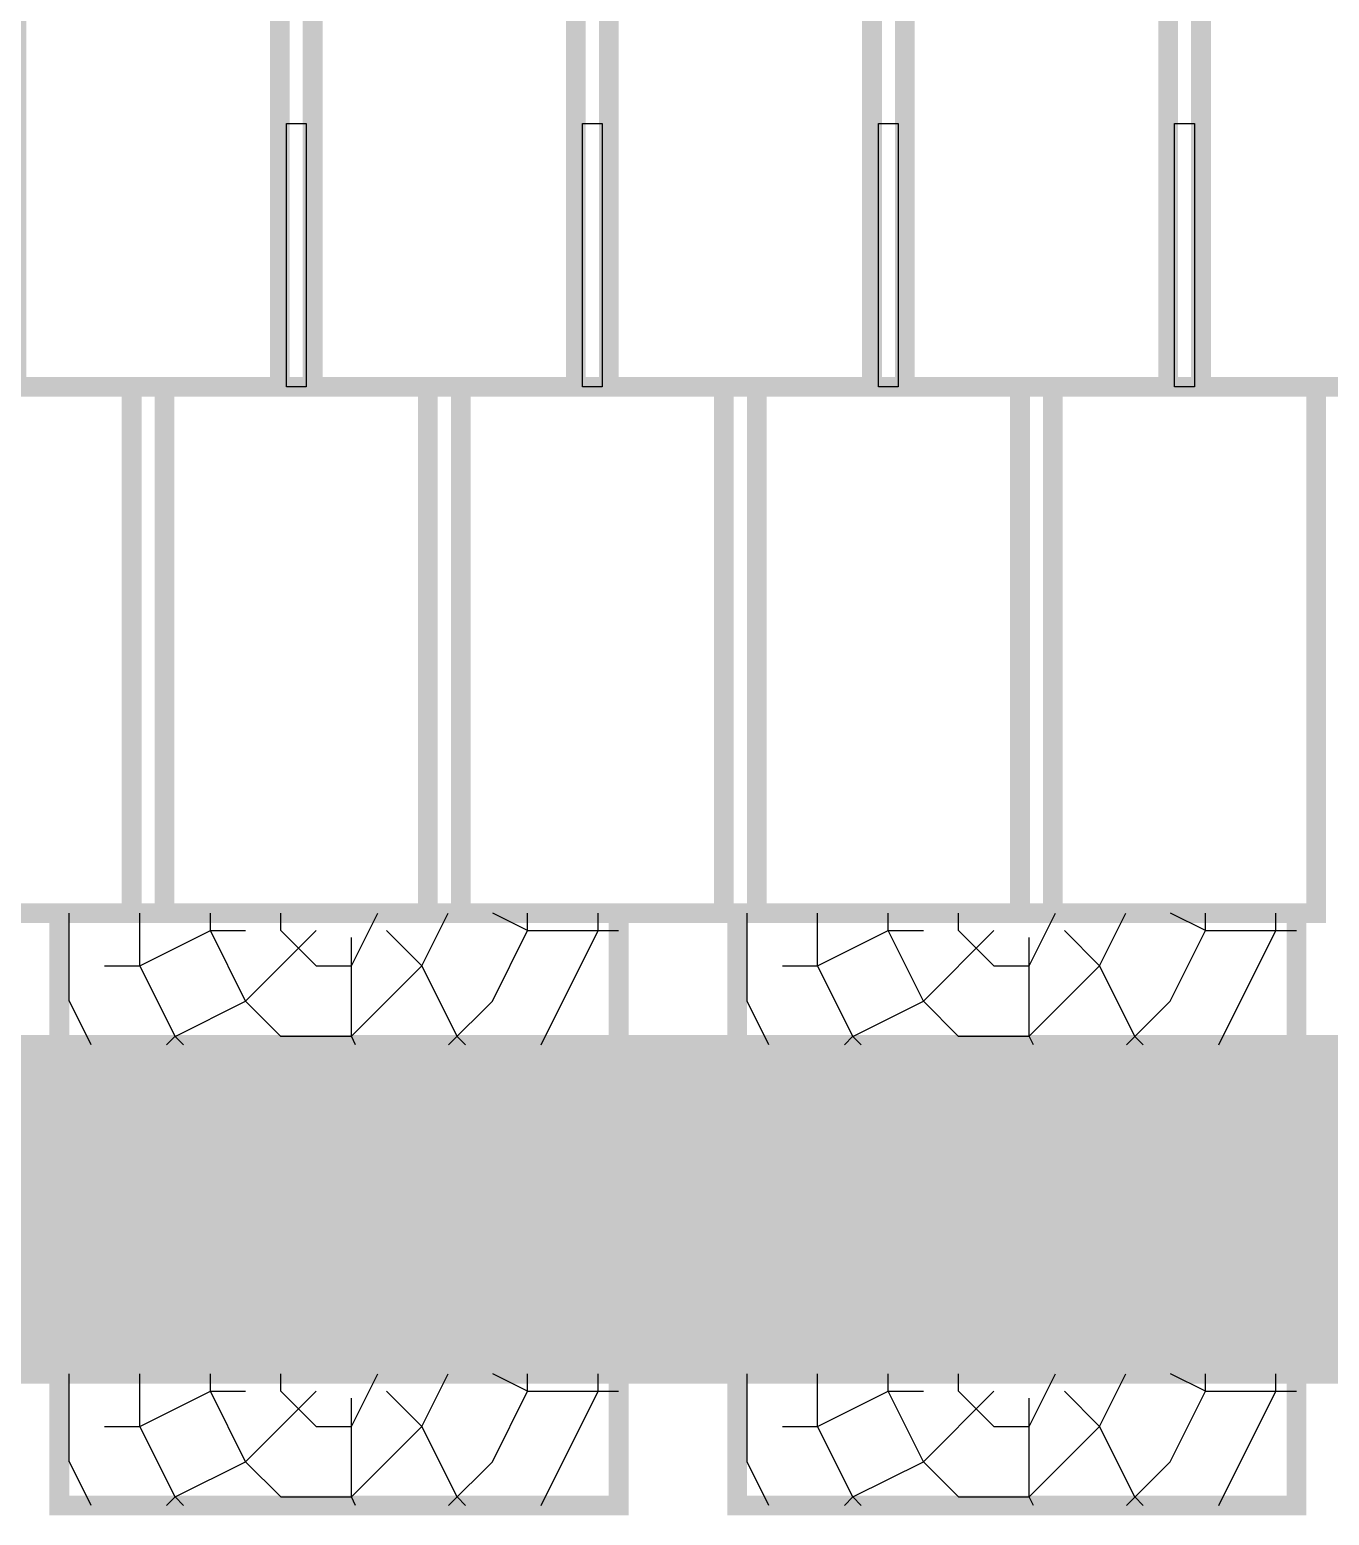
# Model space of a CAD drawing. Header units: millimetres. Extents: x -300689 to 10556, y -104928 to 107291.
# Drawn here: x -18789.04 to -18761.39, y 27967.05 to 27998.65 of the extents above; entities that cross this region are included whole.
import ezdxf

# ---------------------------------------------------------------- set-up
doc = ezdxf.new("R2010")
doc.units = ezdxf.units.MM
doc.layers.add('линии', color=7, linetype='Continuous')

msp = doc.modelspace()

# ---------------------------------------------------------------- hatches: boundary and pattern name
at = {"layer": 'линии', "linetype": 'ByBlock', "ltscale": 0.25}
h = msp.add_hatch(dxfattribs=at)
h.set_pattern_fill('TRONCO', color=256, scale=15, style=0, pattern_type=2)
h.set_pattern_definition([(0, (2049.791, 1046.974), (15, 15), [4.5, -10.5]), (0, (2049.791, 1047.724), (15, 15), [4.5, -10.5]), (0, (2050.541, 1049.224), (15, 15), [3, -12]), (0, (2051.291, 1050.724), (15, 15), [2.25, -12.75]), (0, (2051.291, 1052.224), (15, 15), [1.5, -13.5]), (0, (2047.541, 1053.724), (15, 15), [0.75, -3.75, 0.75, -9.75]), (0, (2049.791, 1054.474), (15, 15), [0.75, -6, 2.25, -6]), (0, (2052.791, 1055.224), (15, 15), [0.75, -0.75, 0.75, -12.75]), (0, (2052.041, 1055.974), (15, 15), [0.75, -14.25]), (0, (2051.291, 1057.474), (15, 15), [2.25, -12.75]), (0, (2051.291, 1058.974), (15, 15), [3, -12]), (0, (2050.541, 1060.474), (15, 15), [3.75, -4.5, 0.75, -6]), (90, (2044.541, 1051.474), (-15, 15), [0.75, -1.5, 3.75, -9]), (90, (2045.291, 1052.974), (-15, 15), [0.75, -0.75, 2.25, -11.25]), (90, (2046.041, 1058.974), (-15, 15), [1.5, -13.5]), (90, (2046.791, 1052.974), (-15, 15), [3, -4.5, 0.75, -6.75]), (90, (2047.541, 1061.224), (-15, 15), [0.75, -14.25]), (90, (2048.291, 1053.724), (-15, 15), [2.25, -12.75]), (90, (2049.791, 1054.474), (-15, 15), [1.5, -13.5]), (90, (2051.291, 1054.474), (-15, 15), [0.75, -2.25, 2.25, -9.75]), (90, (2052.041, 1055.224), (-15, 15), [0.75, -14.25]), (90, (2052.791, 1052.224), (-15, 15), [2.1, -12.9]), (90, (2053.541, 1049.224), (-15, 15), [1.5, -13.5]), (90, (2055.041, 1055.224), (-15, 15), [0.75, -14.25]), (90, (2056.541, 1054.474), (-15, 15), [2.25, -12.75]), (90, (2058.041, 1054.474), (-15, 15), [2.25, -12.75]), (45, (2055.791, 1048.474), (2e-15, 15), [1.06065, -1.06065, 1.06065, -18.0312534]), (45, (2052.791, 1052.224), (2e-15, 15), [2.1213, -19.0919034]), (45, (2046.791, 1059.724), (2e-15, 15), [2.1213, -19.0919034]), (45, (2049.791, 1055.974), (2e-15, 15), [2.1213, -19.0919034]), (45, (2050.541, 1052.974), (2e-15, 15), [2.1213, -19.0919034]), (45, (2055.041, 1049.974), (2e-15, 15), [2.1213, -19.0919034]), (45, (2053.541, 1050.724), (2e-15, 15), [3.18198, -18.0312234]), (45, (2049.041, 1057.474), (2e-15, 15), [1.06065, -20.1525534]), (45, (2048.291, 1058.974), (2e-15, 15), [1.06065, -20.1525534]), (45, (2054.291, 1058.974), (2e-15, 15), [1.06065, -20.1525534]), (45, (2048.291, 1051.474), (2e-15, 15), [1.06065, -20.1525534]), (45, (2056.541, 1056.724), (2e-15, 15), [1.06065, -20.1525534]), (45, (2051.291, 1055.224), (2e-15, 15), [1.06065, -20.1525534]), (45, (2052.791, 1056.724), (2e-15, 15), [1.06065, -20.1525534]), (135, (2052.041, 1053.724), (-15, 2e-15), [1.06065, -1.06065, 3.18198, -15.9099234]), (135, (2054.291, 1053.724), (-15, 2e-15), [1.06065, -20.1525534]), (135, (2054.291, 1048.474), (-15, 2e-15), [1.06065, -20.1525534]), (135, (2051.291, 1052.224), (-15, 2e-15), [1.06065, -20.1525534]), (135, (2053.541, 1055.224), (-15, 2e-15), [1.06065, -20.1525534]), (135, (2049.791, 1051.474), (-15, 2e-15), [1.06065, -20.1525534]), (135, (2055.791, 1051.474), (-15, 2e-15), [1.06065, -20.1525534]), (135, (2045.291, 1046.974), (-15, 2e-15), [1.06065, -20.1525534]), (135, (2046.041, 1047.724), (-15, 2e-15), [2.1213, -19.0919034]), (135, (2046.791, 1048.474), (-15, 2e-15), [2.1213, -19.0919034]), (135, (2048.291, 1048.474), (-15, 2e-15), [2.1213, -19.0919034]), (135, (2049.041, 1049.974), (-15, 2e-15), [2.1213, -19.0919034]), (135, (2055.041, 1055.974), (-15, 2e-15), [2.1213, -19.0919034]), (135, (2058.041, 1048.474), (-15, 2e-15), [2.1213, -19.0919034]), (135, (2058.791, 1060.474), (-15, 2e-15), [2.1213, -19.0919034]), (135, (2058.791, 1058.974), (-15, 2e-15), [2.1213, -19.0919034]), (135, (2057.291, 1058.224), (-15, 2e-15), [2.1213, -19.0919034]), (135, (2046.791, 1058.224), (-15, 2e-15), [3.18198, -18.0312234]), (135, (2056.541, 1056.724), (-15, 2e-15), [3.18198, -18.0312234]), (26.565051, (2048.2914, 1061.224), (15, 6e-09), [1.677, -31.8640197]), (26.565051, (2048.2914, 1053.724), (15, 6e-09), [1.677, -31.8640197]), (26.565051, (2049.7914, 1058.224), (15, 6e-09), [1.677, -31.8640197]), (26.565051, (2054.2914, 1047.724), (15, 6e-09), [1.677, -31.8640197]), (26.565051, (2053.5414, 1049.224), (15, 6e-09), [1.677, -31.8640197]), (26.565051, (2049.0414, 1052.224), (15, 6e-09), [1.677, -31.8640197]), (26.565051, (2049.0414, 1059.724), (15, 6e-09), [1.677, -31.8640197]), (26.565051, (2053.5414, 1055.224), (15, 6e-09), [3.354, -30.1870197]), (63.434949, (2053.5414, 1057.474), (8e-10, 15), [1.677, -31.8640197]), (63.434949, (2055.7914, 1052.974), (8e-10, 15), [1.677, -31.8640197]), (63.434949, (2048.2914, 1055.974), (8e-10, 15), [1.677, -31.8640197]), (63.434949, (2045.2914, 1056.724), (8e-10, 15), [1.677, -31.8640197]), (63.434949, (2054.2914, 1053.724), (8e-10, 15), [1.677, -31.8640197]), (63.434949, (2052.7914, 1053.724), (8e-10, 15), [1.677, -31.8640197]), (63.434949, (2046.7914, 1055.974), (8e-10, 15), [3.354, -30.1870197]), (63.434949, (2058.0414, 1050.724), (8e-10, 15), [3.354, -30.1870197]), (63.434949, (2056.5414, 1051.474), (8e-10, 15), [3.354, -30.1870197]), (116.565051, (2044.5414, 1049.224), (-6e-09, 15), [1.677, -31.8640197]), (116.565051, (2044.5414, 1057.474), (-6e-09, 15), [1.677, -31.8640197]), (116.565051, (2047.5414, 1046.974), (-6e-09, 15), [1.677, -31.8640197]), (116.565051, (2046.0414, 1060.474), (-6e-09, 15), [1.677, -31.8640197]), (116.565051, (2047.5414, 1051.474), (-6e-09, 15), [1.677, -31.8640197]), (116.565051, (2050.5414, 1052.974), (-6e-09, 15), [1.677, -31.8640197]), (116.565051, (2052.0414, 1055.974), (-6e-09, 15), [1.677, -31.8640197]), (116.565051, (2045.2914, 1049.974), (4.8e-06, 15.0000024), [1.677, -31.8640197]), (116.565051, (2049.0414, 1052.224), (-6e-09, 15), [1.677, -31.8640197]), (116.565051, (2053.5414, 1050.724), (-6e-09, 15), [1.677, -31.8640197]), (116.565051, (2055.0414, 1052.224), (-6e-09, 15), [1.677, -31.8640197]), (116.565051, (2058.0414, 1056.724), (-6e-09, 15), [1.677, -31.8640197]), (116.565051, (2046.7914, 1061.224), (-6e-09, 15), [1.677, -31.8640197]), (116.565051, (2044.5414, 1060.474), (-6e-09, 15), [3.354, -30.1870197]), (116.565051, (2046.7914, 1049.974), (-6e-09, 15), [3.354, -30.1870197]), (153.434949, (2044.5414, 1047.724), (-15, 8e-10), [1.677, -31.8640197]), (153.434949, (2057.2914, 1046.974), (-15, 8e-10), [1.677, -31.8640197]), (153.434949, (2056.5414, 1054.474), (-15, 8e-10), [1.677, -31.8640197]), (153.434949, (2050.5414, 1049.224), (-15, 8e-10), [1.677, -31.8640197]), (153.434949, (2049.7914, 1047.724), (-15, 8e-10), [1.677, -31.8640197]), (153.434949, (2051.2914, 1050.724), (-15, 8e-10), [1.677, -31.8640197]), (153.434949, (2055.7914, 1059.724), (-15, 8e-10), [1.677, -31.8640197]), (153.434949, (2057.2914, 1060.474), (-15, 8e-10), [3.354, -30.1870197])])
h.paths.add_polyline_path([(-18776.5112, 27979.8552), (-18780.7112, 27979.8552), (-18788.4112, 27979.8552), (-18788.4112, 27977.0552), (-18776.5112, 27977.0552)])
h = msp.add_hatch(dxfattribs=at)
h.set_pattern_fill('TRONCO', color=256, scale=15, style=0, pattern_type=2)
h.set_pattern_definition([(0, (2064.211, 1046.974), (15, 15), [4.5, -10.5]), (0, (2064.211, 1047.724), (15, 15), [4.5, -10.5]), (0, (2064.961, 1049.224), (15, 15), [3, -12]), (0, (2065.711, 1050.724), (15, 15), [2.25, -12.75]), (0, (2065.711, 1052.224), (15, 15), [1.5, -13.5]), (0, (2061.961, 1053.724), (15, 15), [0.75, -3.75, 0.75, -9.75]), (0, (2064.211, 1054.474), (15, 15), [0.75, -6, 2.25, -6]), (0, (2067.211, 1055.224), (15, 15), [0.75, -0.75, 0.75, -12.75]), (0, (2066.461, 1055.974), (15, 15), [0.75, -14.25]), (0, (2065.711, 1057.474), (15, 15), [2.25, -12.75]), (0, (2065.711, 1058.974), (15, 15), [3, -12]), (0, (2064.961, 1060.474), (15, 15), [3.75, -4.5, 0.75, -6]), (90, (2058.961, 1051.474), (-15, 15), [0.75, -1.5, 3.75, -9]), (90, (2059.711, 1052.974), (-15, 15), [0.75, -0.75, 2.25, -11.25]), (90, (2060.461, 1058.974), (-15, 15), [1.5, -13.5]), (90, (2061.211, 1052.974), (-15, 15), [3, -4.5, 0.75, -6.75]), (90, (2061.961, 1061.224), (-15, 15), [0.75, -14.25]), (90, (2062.711, 1053.724), (-15, 15), [2.25, -12.75]), (90, (2064.211, 1054.474), (-15, 15), [1.5, -13.5]), (90, (2065.711, 1054.474), (-15, 15), [0.75, -2.25, 2.25, -9.75]), (90, (2066.461, 1055.224), (-15, 15), [0.75, -14.25]), (90, (2067.211, 1052.224), (-15, 15), [2.1, -12.9]), (90, (2067.961, 1049.224), (-15, 15), [1.5, -13.5]), (90, (2069.461, 1055.224), (-15, 15), [0.75, -14.25]), (90, (2070.961, 1054.474), (-15, 15), [2.25, -12.75]), (90, (2072.461, 1054.474), (-15, 15), [2.25, -12.75]), (45, (2070.211, 1048.474), (2e-15, 15), [1.06065, -1.06065, 1.06065, -18.0312534]), (45, (2067.211, 1052.224), (2e-15, 15), [2.1213, -19.0919034]), (45, (2061.211, 1059.724), (2e-15, 15), [2.1213, -19.0919034]), (45, (2064.211, 1055.974), (2e-15, 15), [2.1213, -19.0919034]), (45, (2064.961, 1052.974), (2e-15, 15), [2.1213, -19.0919034]), (45, (2069.461, 1049.974), (2e-15, 15), [2.1213, -19.0919034]), (45, (2067.961, 1050.724), (2e-15, 15), [3.18198, -18.0312234]), (45, (2063.461, 1057.474), (2e-15, 15), [1.06065, -20.1525534]), (45, (2062.711, 1058.974), (2e-15, 15), [1.06065, -20.1525534]), (45, (2068.711, 1058.974), (2e-15, 15), [1.06065, -20.1525534]), (45, (2062.711, 1051.474), (2e-15, 15), [1.06065, -20.1525534]), (45, (2070.961, 1056.724), (2e-15, 15), [1.06065, -20.1525534]), (45, (2065.711, 1055.224), (2e-15, 15), [1.06065, -20.1525534]), (45, (2067.211, 1056.724), (2e-15, 15), [1.06065, -20.1525534]), (135, (2066.461, 1053.724), (-15, 2e-15), [1.06065, -1.06065, 3.18198, -15.9099234]), (135, (2068.711, 1053.724), (-15, 2e-15), [1.06065, -20.1525534]), (135, (2068.711, 1048.474), (-15, 2e-15), [1.06065, -20.1525534]), (135, (2065.711, 1052.224), (-15, 2e-15), [1.06065, -20.1525534]), (135, (2067.961, 1055.224), (-15, 2e-15), [1.06065, -20.1525534]), (135, (2064.211, 1051.474), (-15, 2e-15), [1.06065, -20.1525534]), (135, (2070.211, 1051.474), (-15, 2e-15), [1.06065, -20.1525534]), (135, (2059.711, 1046.974), (-15, 2e-15), [1.06065, -20.1525534]), (135, (2060.461, 1047.724), (-15, 2e-15), [2.1213, -19.0919034]), (135, (2061.211, 1048.474), (-15, 2e-15), [2.1213, -19.0919034]), (135, (2062.711, 1048.474), (-15, 2e-15), [2.1213, -19.0919034]), (135, (2063.461, 1049.974), (-15, 2e-15), [2.1213, -19.0919034]), (135, (2069.461, 1055.974), (-15, 2e-15), [2.1213, -19.0919034]), (135, (2072.461, 1048.474), (-15, 2e-15), [2.1213, -19.0919034]), (135, (2073.211, 1060.474), (-15, 2e-15), [2.1213, -19.0919034]), (135, (2073.211, 1058.974), (-15, 2e-15), [2.1213, -19.0919034]), (135, (2071.711, 1058.224), (-15, 2e-15), [2.1213, -19.0919034]), (135, (2061.211, 1058.224), (-15, 2e-15), [3.18198, -18.0312234]), (135, (2070.961, 1056.724), (-15, 2e-15), [3.18198, -18.0312234]), (26.565051, (2062.7114, 1061.224), (15, 6e-09), [1.677, -31.8640197]), (26.565051, (2062.7114, 1053.724), (15, 6e-09), [1.677, -31.8640197]), (26.565051, (2064.2114, 1058.224), (15, 6e-09), [1.677, -31.8640197]), (26.565051, (2068.7114, 1047.724), (15, 6e-09), [1.677, -31.8640197]), (26.565051, (2067.9614, 1049.224), (15, 6e-09), [1.677, -31.8640197]), (26.565051, (2063.4614, 1052.224), (15, 6e-09), [1.677, -31.8640197]), (26.565051, (2063.4614, 1059.724), (15, 6e-09), [1.677, -31.8640197]), (26.565051, (2067.9614, 1055.224), (15, 6e-09), [3.354, -30.1870197]), (63.434949, (2067.9614, 1057.474), (8e-10, 15), [1.677, -31.8640197]), (63.434949, (2070.2114, 1052.974), (8e-10, 15), [1.677, -31.8640197]), (63.434949, (2062.7114, 1055.974), (8e-10, 15), [1.677, -31.8640197]), (63.434949, (2059.7114, 1056.724), (8e-10, 15), [1.677, -31.8640197]), (63.434949, (2068.7114, 1053.724), (8e-10, 15), [1.677, -31.8640197]), (63.434949, (2067.2114, 1053.724), (8e-10, 15), [1.677, -31.8640197]), (63.434949, (2061.2114, 1055.974), (8e-10, 15), [3.354, -30.1870197]), (63.434949, (2072.4614, 1050.724), (8e-10, 15), [3.354, -30.1870197]), (63.434949, (2070.9614, 1051.474), (8e-10, 15), [3.354, -30.1870197]), (116.565051, (2058.9614, 1049.224), (-6e-09, 15), [1.677, -31.8640197]), (116.565051, (2058.9614, 1057.474), (-6e-09, 15), [1.677, -31.8640197]), (116.565051, (2061.9614, 1046.974), (-6e-09, 15), [1.677, -31.8640197]), (116.565051, (2060.4614, 1060.474), (-6e-09, 15), [1.677, -31.8640197]), (116.565051, (2061.9614, 1051.474), (-6e-09, 15), [1.677, -31.8640197]), (116.565051, (2064.9614, 1052.974), (-6e-09, 15), [1.677, -31.8640197]), (116.565051, (2066.4614, 1055.974), (-6e-09, 15), [1.677, -31.8640197]), (116.565051, (2059.7114, 1049.974), (4.8e-06, 15.0000024), [1.677, -31.8640197]), (116.565051, (2063.4614, 1052.224), (-6e-09, 15), [1.677, -31.8640197]), (116.565051, (2067.9614, 1050.724), (-6e-09, 15), [1.677, -31.8640197]), (116.565051, (2069.4614, 1052.224), (-6e-09, 15), [1.677, -31.8640197]), (116.565051, (2072.4614, 1056.724), (-6e-09, 15), [1.677, -31.8640197]), (116.565051, (2061.2114, 1061.224), (-6e-09, 15), [1.677, -31.8640197]), (116.565051, (2058.9614, 1060.474), (-6e-09, 15), [3.354, -30.1870197]), (116.565051, (2061.2114, 1049.974), (-6e-09, 15), [3.354, -30.1870197]), (153.434949, (2058.9614, 1047.724), (-15, 8e-10), [1.677, -31.8640197]), (153.434949, (2071.7114, 1046.974), (-15, 8e-10), [1.677, -31.8640197]), (153.434949, (2070.9614, 1054.474), (-15, 8e-10), [1.677, -31.8640197]), (153.434949, (2064.9614, 1049.224), (-15, 8e-10), [1.677, -31.8640197]), (153.434949, (2064.2114, 1047.724), (-15, 8e-10), [1.677, -31.8640197]), (153.434949, (2065.7114, 1050.724), (-15, 8e-10), [1.677, -31.8640197]), (153.434949, (2070.2114, 1059.724), (-15, 8e-10), [1.677, -31.8640197]), (153.434949, (2071.7114, 1060.474), (-15, 8e-10), [3.354, -30.1870197])])
h.paths.add_polyline_path([(-18762.0912, 27979.8552), (-18766.2912, 27979.8552), (-18773.9912, 27979.8552), (-18773.9912, 27977.0552), (-18762.0912, 27977.0552)])
h = msp.add_hatch(dxfattribs=at)
h.set_pattern_fill('WOOD6', color=256, scale=15, style=0, pattern_type=2)
h.set_pattern_definition([(355.6014, (2011.7064, 1051.4738), (14.999993315, 3.5635e-05), [0.97788, -194.598165]), (4.3987, (2011.7064, 1050.2738), (179.999997117, 14.99997534), [0.97788, -194.598195]), (356.9874, (2011.2564, 1056.8738), (15.000002688, 5.1454e-05), [1.426965, -283.967445]), (3.0127, (2011.2564, 1057.7738), (269.999996397, 14.999588758), [1.426965, -283.967475]), (355.4262, (2010.8064, 1052.8988), (195.00000465, -14.999579286), [1.880985, -374.317035]), (4.5739, (2010.8064, 1048.8488), (179.999996657, 14.999938349), [1.880985, -374.317095]), (358.1525, (2010.3564, 1055.5238), (14.9999981436, 2.4515e-05), [2.326215, -462.91563]), (1.8476, (2010.35645, 1059.1237), (450.0000069646, 14.9999150966), [2.326215, -462.91566]), (353.4182, (2010.7314, 1054.3988), (135.000000096, -14.999655349), [1.962945, -390.62451]), (4.5739, (2010.8064, 1047.1988), (179.999996657, 14.999938349), [1.880985, -374.317095]), (1.8476, (2010.35645, 1060.3987), (450.0000069646, 14.9999150966), [2.326215, -462.91566]), (0, (2001.281, 1047.349), (0, 15), [2.1, -12.9]), (0, (2001.281, 1048.999), (0, 15), [2.1, -12.9]), (0, (2001.281, 1052.749), (0, 15), [2.1, -12.9]), (359.209, (2001.28139, 1055.10385), (1095.00000000063, -15.01459266966), [2.17521, -2173.032075]), (359.5225, (2001.28139, 1056.29882), (14.99999580085, -1.272605e-05), [3.000105, -1797.0624]), (12.609, (2001.28139, 1057.60505), (1005.0000006512, 225.0072490914), [1.46022, -1166.71323]), (351.4686, (2001.2814, 1057.0988), (104.999998633, -15.001184524), [1.516785, -301.839945]), (0.4775, (2001.28139, 1058.34881), (1784.9999981823, 15.0014394533), [3.000105, -1797.0624]), (0.7899, (2001.28139, 1059.54383), (1080.000004869, 15.09568219), [2.17521, -1092.92886]), (0.7899, (2001.28139, 1060.81883), (1080.000004869, 15.09568219), [2.17521, -1092.92886]), (6.0724, (2003.3814, 1052.74882), (420.0000038747, 44.9995790312), [3.54489, -705.43317]), (353.9277, (2003.3814, 1048.99882), (285.0000001245, -29.999216484), [3.54489, -705.433035]), (6.0724, (2003.4564, 1055.07382), (420.0000038747, 44.9995790312), [3.54489, -705.43317]), (353.9277, (2003.4561, 1059.5737), (285.0000001245, -29.999216484), [3.54489, -705.433035]), (15.9453, (2005.1814, 1050.8738), (44.99999488, 14.99992285), [1.092015, -108.109575]), (10.954, (2003.7564, 1051.4738), (75.00000023, 14.9999100154), [2.368155, -471.261345]), (349.0461, (2003.7564, 1050.2738), (389.999996273, -74.998855849), [2.368155, -471.26118]), (10.954, (2004.2814, 1056.2738), (75.00000023, 14.9999100154), [2.368155, -471.261345]), (349.0461, (2004.2814, 1058.3738), (389.999996273, -74.998855849), [2.368155, -471.26118]), (4.7636, (2003.0814, 1054.0988), (164.999999247, 14.999871744), [3.61248, -177.01143]), (353.9277, (2003.3814, 1047.34882), (285.0000001245, -29.999216484), [3.54489, -705.433035]), (353.9277, (2003.4561, 1060.8487), (285.0000001245, -29.999216484), [3.54489, -705.433035]), (336.8016, (2004.1314, 1057.7738), (74.99999629, -29.99969702), [1.14237, -113.09406]), (353.9911, (2002.7064, 1057.9238), (149.999992608, -14.999724822), [1.432875, -285.14166]), (3.3664, (2001.2814, 1051.3282), (240.000001035, 14.99974469), [2.479275, -252.9615]), (356.6337, (2001.2814, 1050.4194), (14.999994393, 4.2062e-05), [2.479275, -252.96147]), (1.5911, (2001.2814, 1054.04882), (524.999998724, 14.9996296586), [1.80069, -538.4076]), (0, (2006.906, 1053.124), (0, 15), [1.875, -13.125]), (0, (2006.906, 1048.624), (0, 15), [1.875, -13.125]), (341.5652, (2008.8564, 1051.174), (14.9999969, 4.37e-05), [0.94869, -46.485435]), (353.2903, (2007.5814, 1051.3238), (134.999996454, -14.999667341), [1.28379, -255.47478]), (6.3401, (2006.2314, 1051.1738), (120.00000231, 14.99981259), [1.35831, -134.47245]), (10.6196, (2007.6564, 1050.2738), (74.999991453, 14.99993078), [1.22091, -242.96136]), (22.6198, (2008.8564, 1050.4988), (105.000001395, 44.999859053), [0.975, -194.02491]), (0, (2006.081, 1051.924), (0, 15), [2.85, -12.15]), (0, (2006.081, 1049.824), (0, 15), [2.85, -12.15]), (3.3664, (2006.6064, 1056.7238), (240.000001035, 14.99974469), [2.55441, -252.886365]), (356.6337, (2006.6064, 1057.9238), (14.999994393, 4.2062e-05), [2.55441, -252.88635]), (0, (2006.906, 1046.974), (0, 15), [1.875, -13.125]), (341.5652, (2005.1814, 1050.874), (14.9999969, 4.37e-05), [1.6602, -45.773925]), (355.2365, (2006.7564, 1050.3488), (15.000003016, 2.962e-05), [0.90312, -179.72076]), (7.4314, (2002.7814, 1056.8738), (224.999996321, 29.999966745), [1.73961, -346.182795]), (18.4349, (2004.5064, 1057.099), (29.9999923, 14.9999713), [0.71151, -46.722645]), (353.66, (2008.7814, 1053.1238), (15.00000474, 5.6825e-05), [2.037465, -133.793265]), (6.3401, (2008.7814, 1048.6238), (120.00000231, 14.99981259), [2.037465, -133.793295]), (1.273, (2006.9814, 1055.44882), (659.9999993455, 14.9996579463), [3.37584, -671.790795]), (358.7271, (2006.98125, 1059.199), (14.9999974207, 3.80382e-05), [3.37584, -671.790765]), (351.0275, (2008.9314, 1051.9238), (194.999997826, -29.999551048), [1.442655, -287.088]), (0, (2006.681, 1054.399), (0, 15), [4.05, -10.95]), (6.3401, (2008.7814, 1046.9738), (120.00000231, 14.99981259), [2.037465, -133.793295]), (358.7271, (2006.98125, 1060.474), (14.9999974207, 3.80382e-05), [3.37584, -671.790765]), (350.5378, (2010.3564, 1051.6988), (15.00000116, 3.2e-05), [1.368615, -89.872785]), (0, (2009.156, 1056.874), (0, 15), [2.1, -12.9]), (0, (2009.156, 1057.774), (0, 15), [2.1, -12.9]), (9.211, (2008.9314, 1049.8238), (90.0000054405, 14.9999652617), [2.811255, -559.43865]), (6.4916, (2014.55666, 1060.62257), (1845.00000512392, 210.02702593847), [1.73586, -2519.42874]), (6.4916, (2014.55666, 1059.34757), (1845.00000512392, 210.02702593847), [1.73586, -2519.42874]), (10.0418, (2013.88139, 1057.92382), (1439.999996804, 255.1269461351), [2.437335, -1718.932665]), (352.093, (2012.6814, 1056.7988), (435.0000015705, -59.998736351), [3.63456, -541.54869]), (353.5515, (2014.55639, 1055.29882), (929.9999964604, -105.0286787675), [1.73598, -2670.1686]), (357.1373, (2013.8814, 1054.0988), (14.99999521, -7.1179e-05), [1.501875, -298.872975]), (1.7899, (2013.8814, 1052.6738), (465.000000996, 14.999917566), [2.40117, -477.833145]), (0, (2015.081, 1051.324), (0, 15), [1.2, -13.8]), (0, (2015.081, 1050.424), (0, 15), [1.2, -13.8]), (358.2101, (2013.8814, 1049.0738), (14.999998975, 6.5254e-06), [2.40117, -477.833145]), (358.2101, (2013.8814, 1047.4238), (14.999998975, 6.5254e-06), [2.40117, -477.833145]), (356.4238, (2012.6814, 1052.7488), (15.000006043, 3.05e-05), [1.20234, -239.265915]), (3.5763, (2012.6814, 1048.9988), (224.999994844, 14.999859824), [1.20234, -239.265945]), (356.4238, (2012.6814, 1055.4488), (15.000006043, 3.05e-05), [1.20234, -239.265915]), (3.5763, (2012.6813, 1059.1987), (224.999994844, 14.999859824), [1.20234, -239.265945]), (356.4238, (2012.6814, 1051.3988), (15.000006043, 3.05e-05), [1.20234, -239.265915]), (3.5763, (2012.6814, 1050.3488), (224.999994844, 14.999859824), [1.20234, -239.265945]), (356.4238, (2012.6814, 1054.1738), (15.000006043, 3.05e-05), [1.20234, -239.265915]), (3.5763, (2012.6814, 1047.3488), (224.999994844, 14.999859824), [1.20234, -239.265945]), (3.5763, (2012.6813, 1060.4737), (224.999994844, 14.999859824), [1.20234, -239.265945]), (3.5763, (2012.6814, 1057.8488), (224.999994844, 14.999859824), [1.20234, -239.265945]), (353.66, (2013.8814, 1055.3738), (15.00000474, 5.6825e-05), [0.679155, -135.151575]), (6.3401, (2013.8814, 1059.2739), (120.00000231, 14.99981259), [0.679155, -135.151605]), (6.3401, (2013.8814, 1060.5489), (120.00000231, 14.99981259), [0.679155, -135.151605]), (0.2731, (2013.881, 1051.324), (-7e-06, 15.0000054), [1.200015, -13.80015]), (0, (2013.881, 1050.424), (0, 15), [1.2, -13.8]), (341.5652, (2015.6064, 1057.324), (14.9999969, 4.37e-05), [0.71151, -46.722615]), (22.6198, (2015.6064, 1057.3238), (105.000001395, 44.999859053), [0.73125, -194.26866]), (1.5911, (2015.3814, 1054.0238), (524.999998724, 14.9996296586), [0.90036, -539.30793])])
h.paths.add_polyline_path([(-18747.6712, 27977.0552), (-18831.6712, 27977.0552), (-18831.6712, 27970.0552), (-18819.7712, 27970.0552), (-18747.6712, 27970.0552)])
h = msp.add_hatch(dxfattribs=at)
h.set_pattern_fill('TRONCO', color=256, scale=15, style=0, pattern_type=2)
h.set_pattern_definition([(0, (2049.791, 1037.174), (15, 15), [4.5, -10.5]), (0, (2049.791, 1037.924), (15, 15), [4.5, -10.5]), (0, (2050.541, 1039.424), (15, 15), [3, -12]), (0, (2051.291, 1040.924), (15, 15), [2.25, -12.75]), (0, (2051.291, 1042.424), (15, 15), [1.5, -13.5]), (0, (2047.541, 1043.924), (15, 15), [0.75, -3.75, 0.75, -9.75]), (0, (2049.791, 1044.674), (15, 15), [0.75, -6, 2.25, -6]), (0, (2052.791, 1045.424), (15, 15), [0.75, -0.75, 0.75, -12.75]), (0, (2052.041, 1046.174), (15, 15), [0.75, -14.25]), (0, (2051.291, 1047.674), (15, 15), [2.25, -12.75]), (0, (2051.291, 1049.174), (15, 15), [3, -12]), (0, (2050.541, 1050.674), (15, 15), [3.75, -4.5, 0.75, -6]), (90, (2044.541, 1041.674), (-15, 15), [0.75, -1.5, 3.75, -9]), (90, (2045.291, 1043.174), (-15, 15), [0.75, -0.75, 2.25, -11.25]), (90, (2046.041, 1049.174), (-15, 15), [1.5, -13.5]), (90, (2046.791, 1043.174), (-15, 15), [3, -4.5, 0.75, -6.75]), (90, (2047.541, 1051.424), (-15, 15), [0.75, -14.25]), (90, (2048.291, 1043.924), (-15, 15), [2.25, -12.75]), (90, (2049.791, 1044.674), (-15, 15), [1.5, -13.5]), (90, (2051.291, 1044.674), (-15, 15), [0.75, -2.25, 2.25, -9.75]), (90, (2052.041, 1045.424), (-15, 15), [0.75, -14.25]), (90, (2052.791, 1042.424), (-15, 15), [2.1, -12.9]), (90, (2053.541, 1039.424), (-15, 15), [1.5, -13.5]), (90, (2055.041, 1045.424), (-15, 15), [0.75, -14.25]), (90, (2056.541, 1044.674), (-15, 15), [2.25, -12.75]), (90, (2058.041, 1044.674), (-15, 15), [2.25, -12.75]), (45, (2055.791, 1038.674), (2e-15, 15), [1.06065, -1.06065, 1.06065, -18.0312534]), (45, (2052.791, 1042.424), (2e-15, 15), [2.1213, -19.0919034]), (45, (2046.791, 1049.924), (2e-15, 15), [2.1213, -19.0919034]), (45, (2049.791, 1046.174), (2e-15, 15), [2.1213, -19.0919034]), (45, (2050.541, 1043.174), (2e-15, 15), [2.1213, -19.0919034]), (45, (2055.041, 1040.174), (2e-15, 15), [2.1213, -19.0919034]), (45, (2053.541, 1040.924), (2e-15, 15), [3.18198, -18.0312234]), (45, (2049.041, 1047.674), (2e-15, 15), [1.06065, -20.1525534]), (45, (2048.291, 1049.174), (2e-15, 15), [1.06065, -20.1525534]), (45, (2054.291, 1049.174), (2e-15, 15), [1.06065, -20.1525534]), (45, (2048.291, 1041.674), (2e-15, 15), [1.06065, -20.1525534]), (45, (2056.541, 1046.924), (2e-15, 15), [1.06065, -20.1525534]), (45, (2051.291, 1045.424), (2e-15, 15), [1.06065, -20.1525534]), (45, (2052.791, 1046.924), (2e-15, 15), [1.06065, -20.1525534]), (135, (2052.041, 1043.924), (-15, 2e-15), [1.06065, -1.06065, 3.18198, -15.9099234]), (135, (2054.291, 1043.924), (-15, 2e-15), [1.06065, -20.1525534]), (135, (2054.291, 1038.674), (-15, 2e-15), [1.06065, -20.1525534]), (135, (2051.291, 1042.424), (-15, 2e-15), [1.06065, -20.1525534]), (135, (2053.541, 1045.424), (-15, 2e-15), [1.06065, -20.1525534]), (135, (2049.791, 1041.674), (-15, 2e-15), [1.06065, -20.1525534]), (135, (2055.791, 1041.674), (-15, 2e-15), [1.06065, -20.1525534]), (135, (2045.291, 1037.174), (-15, 2e-15), [1.06065, -20.1525534]), (135, (2046.041, 1037.924), (-15, 2e-15), [2.1213, -19.0919034]), (135, (2046.791, 1038.674), (-15, 2e-15), [2.1213, -19.0919034]), (135, (2048.291, 1038.674), (-15, 2e-15), [2.1213, -19.0919034]), (135, (2049.041, 1040.174), (-15, 2e-15), [2.1213, -19.0919034]), (135, (2055.041, 1046.174), (-15, 2e-15), [2.1213, -19.0919034]), (135, (2058.041, 1038.674), (-15, 2e-15), [2.1213, -19.0919034]), (135, (2058.791, 1050.674), (-15, 2e-15), [2.1213, -19.0919034]), (135, (2058.791, 1049.174), (-15, 2e-15), [2.1213, -19.0919034]), (135, (2057.291, 1048.424), (-15, 2e-15), [2.1213, -19.0919034]), (135, (2046.791, 1048.424), (-15, 2e-15), [3.18198, -18.0312234]), (135, (2056.541, 1046.924), (-15, 2e-15), [3.18198, -18.0312234]), (26.565051, (2048.2914, 1051.424), (15, 6e-09), [1.677, -31.8640197]), (26.565051, (2048.2914, 1043.924), (15, 6e-09), [1.677, -31.8640197]), (26.565051, (2049.7914, 1048.424), (15, 6e-09), [1.677, -31.8640197]), (26.565051, (2054.2914, 1037.924), (15, 6e-09), [1.677, -31.8640197]), (26.565051, (2053.5414, 1039.424), (15, 6e-09), [1.677, -31.8640197]), (26.565051, (2049.0414, 1042.424), (15, 6e-09), [1.677, -31.8640197]), (26.565051, (2049.0414, 1049.924), (15, 6e-09), [1.677, -31.8640197]), (26.565051, (2053.5414, 1045.424), (15, 6e-09), [3.354, -30.1870197]), (63.434949, (2053.5414, 1047.674), (8e-10, 15), [1.677, -31.8640197]), (63.434949, (2055.7914, 1043.174), (8e-10, 15), [1.677, -31.8640197]), (63.434949, (2048.2914, 1046.174), (8e-10, 15), [1.677, -31.8640197]), (63.434949, (2045.2914, 1046.924), (8e-10, 15), [1.677, -31.8640197]), (63.434949, (2054.2914, 1043.924), (8e-10, 15), [1.677, -31.8640197]), (63.434949, (2052.7914, 1043.924), (8e-10, 15), [1.677, -31.8640197]), (63.434949, (2046.7914, 1046.174), (8e-10, 15), [3.354, -30.1870197]), (63.434949, (2058.0414, 1040.924), (8e-10, 15), [3.354, -30.1870197]), (63.434949, (2056.5414, 1041.674), (8e-10, 15), [3.354, -30.1870197]), (116.565051, (2044.5414, 1039.424), (-6e-09, 15), [1.677, -31.8640197]), (116.565051, (2044.5414, 1047.674), (-6e-09, 15), [1.677, -31.8640197]), (116.565051, (2047.5414, 1037.174), (-6e-09, 15), [1.677, -31.8640197]), (116.565051, (2046.0414, 1050.674), (-6e-09, 15), [1.677, -31.8640197]), (116.565051, (2047.5414, 1041.674), (-6e-09, 15), [1.677, -31.8640197]), (116.565051, (2050.5414, 1043.174), (-6e-09, 15), [1.677, -31.8640197]), (116.565051, (2052.0414, 1046.174), (-6e-09, 15), [1.677, -31.8640197]), (116.565051, (2045.2914, 1040.174), (4.8e-06, 15.0000024), [1.677, -31.8640197]), (116.565051, (2049.0414, 1042.424), (-6e-09, 15), [1.677, -31.8640197]), (116.565051, (2053.5414, 1040.924), (-6e-09, 15), [1.677, -31.8640197]), (116.565051, (2055.0414, 1042.424), (-6e-09, 15), [1.677, -31.8640197]), (116.565051, (2058.0414, 1046.924), (-6e-09, 15), [1.677, -31.8640197]), (116.565051, (2046.7914, 1051.424), (-6e-09, 15), [1.677, -31.8640197]), (116.565051, (2044.5414, 1050.674), (-6e-09, 15), [3.354, -30.1870197]), (116.565051, (2046.7914, 1040.174), (-6e-09, 15), [3.354, -30.1870197]), (153.434949, (2044.5414, 1037.924), (-15, 8e-10), [1.677, -31.8640197]), (153.434949, (2057.2914, 1037.174), (-15, 8e-10), [1.677, -31.8640197]), (153.434949, (2056.5414, 1044.674), (-15, 8e-10), [1.677, -31.8640197]), (153.434949, (2050.5414, 1039.424), (-15, 8e-10), [1.677, -31.8640197]), (153.434949, (2049.7914, 1037.924), (-15, 8e-10), [1.677, -31.8640197]), (153.434949, (2051.2914, 1040.924), (-15, 8e-10), [1.677, -31.8640197]), (153.434949, (2055.7914, 1049.924), (-15, 8e-10), [1.677, -31.8640197]), (153.434949, (2057.2914, 1050.674), (-15, 8e-10), [3.354, -30.1870197])])
h.paths.add_polyline_path([(-18776.5112, 27970.0552), (-18780.7112, 27970.0552), (-18788.4112, 27970.0552), (-18788.4112, 27967.2552), (-18776.5112, 27967.2552)])
h = msp.add_hatch(dxfattribs=at)
h.set_pattern_fill('TRONCO', color=256, scale=15, style=0, pattern_type=2)
h.set_pattern_definition([(0, (2064.211, 1037.174), (15, 15), [4.5, -10.5]), (0, (2064.211, 1037.924), (15, 15), [4.5, -10.5]), (0, (2064.961, 1039.424), (15, 15), [3, -12]), (0, (2065.711, 1040.924), (15, 15), [2.25, -12.75]), (0, (2065.711, 1042.424), (15, 15), [1.5, -13.5]), (0, (2061.961, 1043.924), (15, 15), [0.75, -3.75, 0.75, -9.75]), (0, (2064.211, 1044.674), (15, 15), [0.75, -6, 2.25, -6]), (0, (2067.211, 1045.424), (15, 15), [0.75, -0.75, 0.75, -12.75]), (0, (2066.461, 1046.174), (15, 15), [0.75, -14.25]), (0, (2065.711, 1047.674), (15, 15), [2.25, -12.75]), (0, (2065.711, 1049.174), (15, 15), [3, -12]), (0, (2064.961, 1050.674), (15, 15), [3.75, -4.5, 0.75, -6]), (90, (2058.961, 1041.674), (-15, 15), [0.75, -1.5, 3.75, -9]), (90, (2059.711, 1043.174), (-15, 15), [0.75, -0.75, 2.25, -11.25]), (90, (2060.461, 1049.174), (-15, 15), [1.5, -13.5]), (90, (2061.211, 1043.174), (-15, 15), [3, -4.5, 0.75, -6.75]), (90, (2061.961, 1051.424), (-15, 15), [0.75, -14.25]), (90, (2062.711, 1043.924), (-15, 15), [2.25, -12.75]), (90, (2064.211, 1044.674), (-15, 15), [1.5, -13.5]), (90, (2065.711, 1044.674), (-15, 15), [0.75, -2.25, 2.25, -9.75]), (90, (2066.461, 1045.424), (-15, 15), [0.75, -14.25]), (90, (2067.211, 1042.424), (-15, 15), [2.1, -12.9]), (90, (2067.961, 1039.424), (-15, 15), [1.5, -13.5]), (90, (2069.461, 1045.424), (-15, 15), [0.75, -14.25]), (90, (2070.961, 1044.674), (-15, 15), [2.25, -12.75]), (90, (2072.461, 1044.674), (-15, 15), [2.25, -12.75]), (45, (2070.211, 1038.674), (2e-15, 15), [1.06065, -1.06065, 1.06065, -18.0312534]), (45, (2067.211, 1042.424), (2e-15, 15), [2.1213, -19.0919034]), (45, (2061.211, 1049.924), (2e-15, 15), [2.1213, -19.0919034]), (45, (2064.211, 1046.174), (2e-15, 15), [2.1213, -19.0919034]), (45, (2064.961, 1043.174), (2e-15, 15), [2.1213, -19.0919034]), (45, (2069.461, 1040.174), (2e-15, 15), [2.1213, -19.0919034]), (45, (2067.961, 1040.924), (2e-15, 15), [3.18198, -18.0312234]), (45, (2063.461, 1047.674), (2e-15, 15), [1.06065, -20.1525534]), (45, (2062.711, 1049.174), (2e-15, 15), [1.06065, -20.1525534]), (45, (2068.711, 1049.174), (2e-15, 15), [1.06065, -20.1525534]), (45, (2062.711, 1041.674), (2e-15, 15), [1.06065, -20.1525534]), (45, (2070.961, 1046.924), (2e-15, 15), [1.06065, -20.1525534]), (45, (2065.711, 1045.424), (2e-15, 15), [1.06065, -20.1525534]), (45, (2067.211, 1046.924), (2e-15, 15), [1.06065, -20.1525534]), (135, (2066.461, 1043.924), (-15, 2e-15), [1.06065, -1.06065, 3.18198, -15.9099234]), (135, (2068.711, 1043.924), (-15, 2e-15), [1.06065, -20.1525534]), (135, (2068.711, 1038.674), (-15, 2e-15), [1.06065, -20.1525534]), (135, (2065.711, 1042.424), (-15, 2e-15), [1.06065, -20.1525534]), (135, (2067.961, 1045.424), (-15, 2e-15), [1.06065, -20.1525534]), (135, (2064.211, 1041.674), (-15, 2e-15), [1.06065, -20.1525534]), (135, (2070.211, 1041.674), (-15, 2e-15), [1.06065, -20.1525534]), (135, (2059.711, 1037.174), (-15, 2e-15), [1.06065, -20.1525534]), (135, (2060.461, 1037.924), (-15, 2e-15), [2.1213, -19.0919034]), (135, (2061.211, 1038.674), (-15, 2e-15), [2.1213, -19.0919034]), (135, (2062.711, 1038.674), (-15, 2e-15), [2.1213, -19.0919034]), (135, (2063.461, 1040.174), (-15, 2e-15), [2.1213, -19.0919034]), (135, (2069.461, 1046.174), (-15, 2e-15), [2.1213, -19.0919034]), (135, (2072.461, 1038.674), (-15, 2e-15), [2.1213, -19.0919034]), (135, (2073.211, 1050.674), (-15, 2e-15), [2.1213, -19.0919034]), (135, (2073.211, 1049.174), (-15, 2e-15), [2.1213, -19.0919034]), (135, (2071.711, 1048.424), (-15, 2e-15), [2.1213, -19.0919034]), (135, (2061.211, 1048.424), (-15, 2e-15), [3.18198, -18.0312234]), (135, (2070.961, 1046.924), (-15, 2e-15), [3.18198, -18.0312234]), (26.565051, (2062.7114, 1051.424), (15, 6e-09), [1.677, -31.8640197]), (26.565051, (2062.7114, 1043.924), (15, 6e-09), [1.677, -31.8640197]), (26.565051, (2064.2114, 1048.424), (15, 6e-09), [1.677, -31.8640197]), (26.565051, (2068.7114, 1037.924), (15, 6e-09), [1.677, -31.8640197]), (26.565051, (2067.9614, 1039.424), (15, 6e-09), [1.677, -31.8640197]), (26.565051, (2063.4614, 1042.424), (15, 6e-09), [1.677, -31.8640197]), (26.565051, (2063.4614, 1049.924), (15, 6e-09), [1.677, -31.8640197]), (26.565051, (2067.9614, 1045.424), (15, 6e-09), [3.354, -30.1870197]), (63.434949, (2067.9614, 1047.674), (8e-10, 15), [1.677, -31.8640197]), (63.434949, (2070.2114, 1043.174), (8e-10, 15), [1.677, -31.8640197]), (63.434949, (2062.7114, 1046.174), (8e-10, 15), [1.677, -31.8640197]), (63.434949, (2059.7114, 1046.924), (8e-10, 15), [1.677, -31.8640197]), (63.434949, (2068.7114, 1043.924), (8e-10, 15), [1.677, -31.8640197]), (63.434949, (2067.2114, 1043.924), (8e-10, 15), [1.677, -31.8640197]), (63.434949, (2061.2114, 1046.174), (8e-10, 15), [3.354, -30.1870197]), (63.434949, (2072.4614, 1040.924), (8e-10, 15), [3.354, -30.1870197]), (63.434949, (2070.9614, 1041.674), (8e-10, 15), [3.354, -30.1870197]), (116.565051, (2058.9614, 1039.424), (-6e-09, 15), [1.677, -31.8640197]), (116.565051, (2058.9614, 1047.674), (-6e-09, 15), [1.677, -31.8640197]), (116.565051, (2061.9614, 1037.174), (-6e-09, 15), [1.677, -31.8640197]), (116.565051, (2060.4614, 1050.674), (-6e-09, 15), [1.677, -31.8640197]), (116.565051, (2061.9614, 1041.674), (-6e-09, 15), [1.677, -31.8640197]), (116.565051, (2064.9614, 1043.174), (-6e-09, 15), [1.677, -31.8640197]), (116.565051, (2066.4614, 1046.174), (-6e-09, 15), [1.677, -31.8640197]), (116.565051, (2059.7114, 1040.174), (4.8e-06, 15.0000024), [1.677, -31.8640197]), (116.565051, (2063.4614, 1042.424), (-6e-09, 15), [1.677, -31.8640197]), (116.565051, (2067.9614, 1040.924), (-6e-09, 15), [1.677, -31.8640197]), (116.565051, (2069.4614, 1042.424), (-6e-09, 15), [1.677, -31.8640197]), (116.565051, (2072.4614, 1046.924), (-6e-09, 15), [1.677, -31.8640197]), (116.565051, (2061.2114, 1051.424), (-6e-09, 15), [1.677, -31.8640197]), (116.565051, (2058.9614, 1050.674), (-6e-09, 15), [3.354, -30.1870197]), (116.565051, (2061.2114, 1040.174), (-6e-09, 15), [3.354, -30.1870197]), (153.434949, (2058.9614, 1037.924), (-15, 8e-10), [1.677, -31.8640197]), (153.434949, (2071.7114, 1037.174), (-15, 8e-10), [1.677, -31.8640197]), (153.434949, (2070.9614, 1044.674), (-15, 8e-10), [1.677, -31.8640197]), (153.434949, (2064.9614, 1039.424), (-15, 8e-10), [1.677, -31.8640197]), (153.434949, (2064.2114, 1037.924), (-15, 8e-10), [1.677, -31.8640197]), (153.434949, (2065.7114, 1040.924), (-15, 8e-10), [1.677, -31.8640197]), (153.434949, (2070.2114, 1049.924), (-15, 8e-10), [1.677, -31.8640197]), (153.434949, (2071.7114, 1050.674), (-15, 8e-10), [3.354, -30.1870197])])
h.paths.add_polyline_path([(-18762.0912, 27970.0552), (-18766.2912, 27970.0552), (-18773.9912, 27970.0552), (-18773.9912, 27967.2552), (-18762.0912, 27967.2552)])

# ---------------------------------------------------------------- linework, layer by layer
at = {"linetype": 'ByBlock', "ltscale": 0.25, "const_width": 0.42}
for points in [[(-18783.7212, 28002.2552), (-18783.7212, 27991.0552), (-18789.3212, 27991.0552), (-18789.3212, 28002.2552)], [(-18777.4212, 28002.2552), (-18777.4212, 27991.0552), (-18783.0212, 27991.0552), (-18783.0212, 28002.2552)], [(-18771.1212, 28002.2552), (-18771.1212, 27991.0552), (-18776.7212, 27991.0552), (-18776.7212, 28002.2552)], [(-18764.8212, 28002.2552), (-18764.8212, 27991.0552), (-18770.4212, 27991.0552), (-18770.4212, 28002.2552)], [(-18758.5212, 28002.2552), (-18758.5212, 27991.0552), (-18764.1212, 27991.0552), (-18764.1212, 28002.2552)], [(-18786.8712, 27991.0552), (-18786.8712, 27979.8552), (-18792.4712, 27979.8552), (-18792.4712, 27991.0552)], [(-18780.5712, 27991.0552), (-18780.5712, 27979.8552), (-18786.1712, 27979.8552), (-18786.1712, 27991.0552)], [(-18774.2712, 27991.0552), (-18774.2712, 27979.8552), (-18779.8712, 27979.8552), (-18779.8712, 27991.0552)], [(-18767.9712, 27991.0552), (-18767.9712, 27979.8552), (-18773.5712, 27979.8552), (-18773.5712, 27991.0552)], [(-18761.6712, 27991.0552), (-18761.6712, 27979.8552), (-18767.2712, 27979.8552), (-18767.2712, 27991.0552)], [(-18788.4112, 27979.8552), (-18776.5112, 27979.8552), (-18776.5112, 27977.0552), (-18788.4112, 27977.0552)], [(-18773.9912, 27979.8552), (-18762.0912, 27979.8552), (-18762.0912, 27977.0552), (-18773.9912, 27977.0552)], [(-18788.4112, 27970.0552), (-18776.5112, 27970.0552), (-18776.5112, 27967.2552), (-18788.4112, 27967.2552)], [(-18773.9912, 27970.0552), (-18762.0912, 27970.0552), (-18762.0912, 27967.2552), (-18773.9912, 27967.2552)]]:
    msp.add_lwpolyline(points, close=True, dxfattribs=at)
msp.add_lwpolyline([(-18831.6712, 27977.0552), (-18747.6712, 27977.0552), (-18747.6712, 27970.0552), (-18831.6712, 27970.0552), (-18831.6712, 27977.0552)], dxfattribs=at)
at = {"layer": 'линии', "linetype": 'ByBlock', "ltscale": 0.25}
for points in [[(-18783.5812, 27996.6552), (-18783.1612, 27996.6552), (-18783.1612, 27991.0552), (-18783.5812, 27991.0552)], [(-18777.2812, 27996.6552), (-18776.8612, 27996.6552), (-18776.8612, 27991.0552), (-18777.2812, 27991.0552)], [(-18770.9812, 27996.6552), (-18770.5612, 27996.6552), (-18770.5612, 27991.0552), (-18770.9812, 27991.0552)], [(-18764.6812, 27996.6552), (-18764.2612, 27996.6552), (-18764.2612, 27991.0552), (-18764.6812, 27991.0552)]]:
    msp.add_lwpolyline(points, close=True, dxfattribs=at)

doc.saveas('drawing.dxf')
